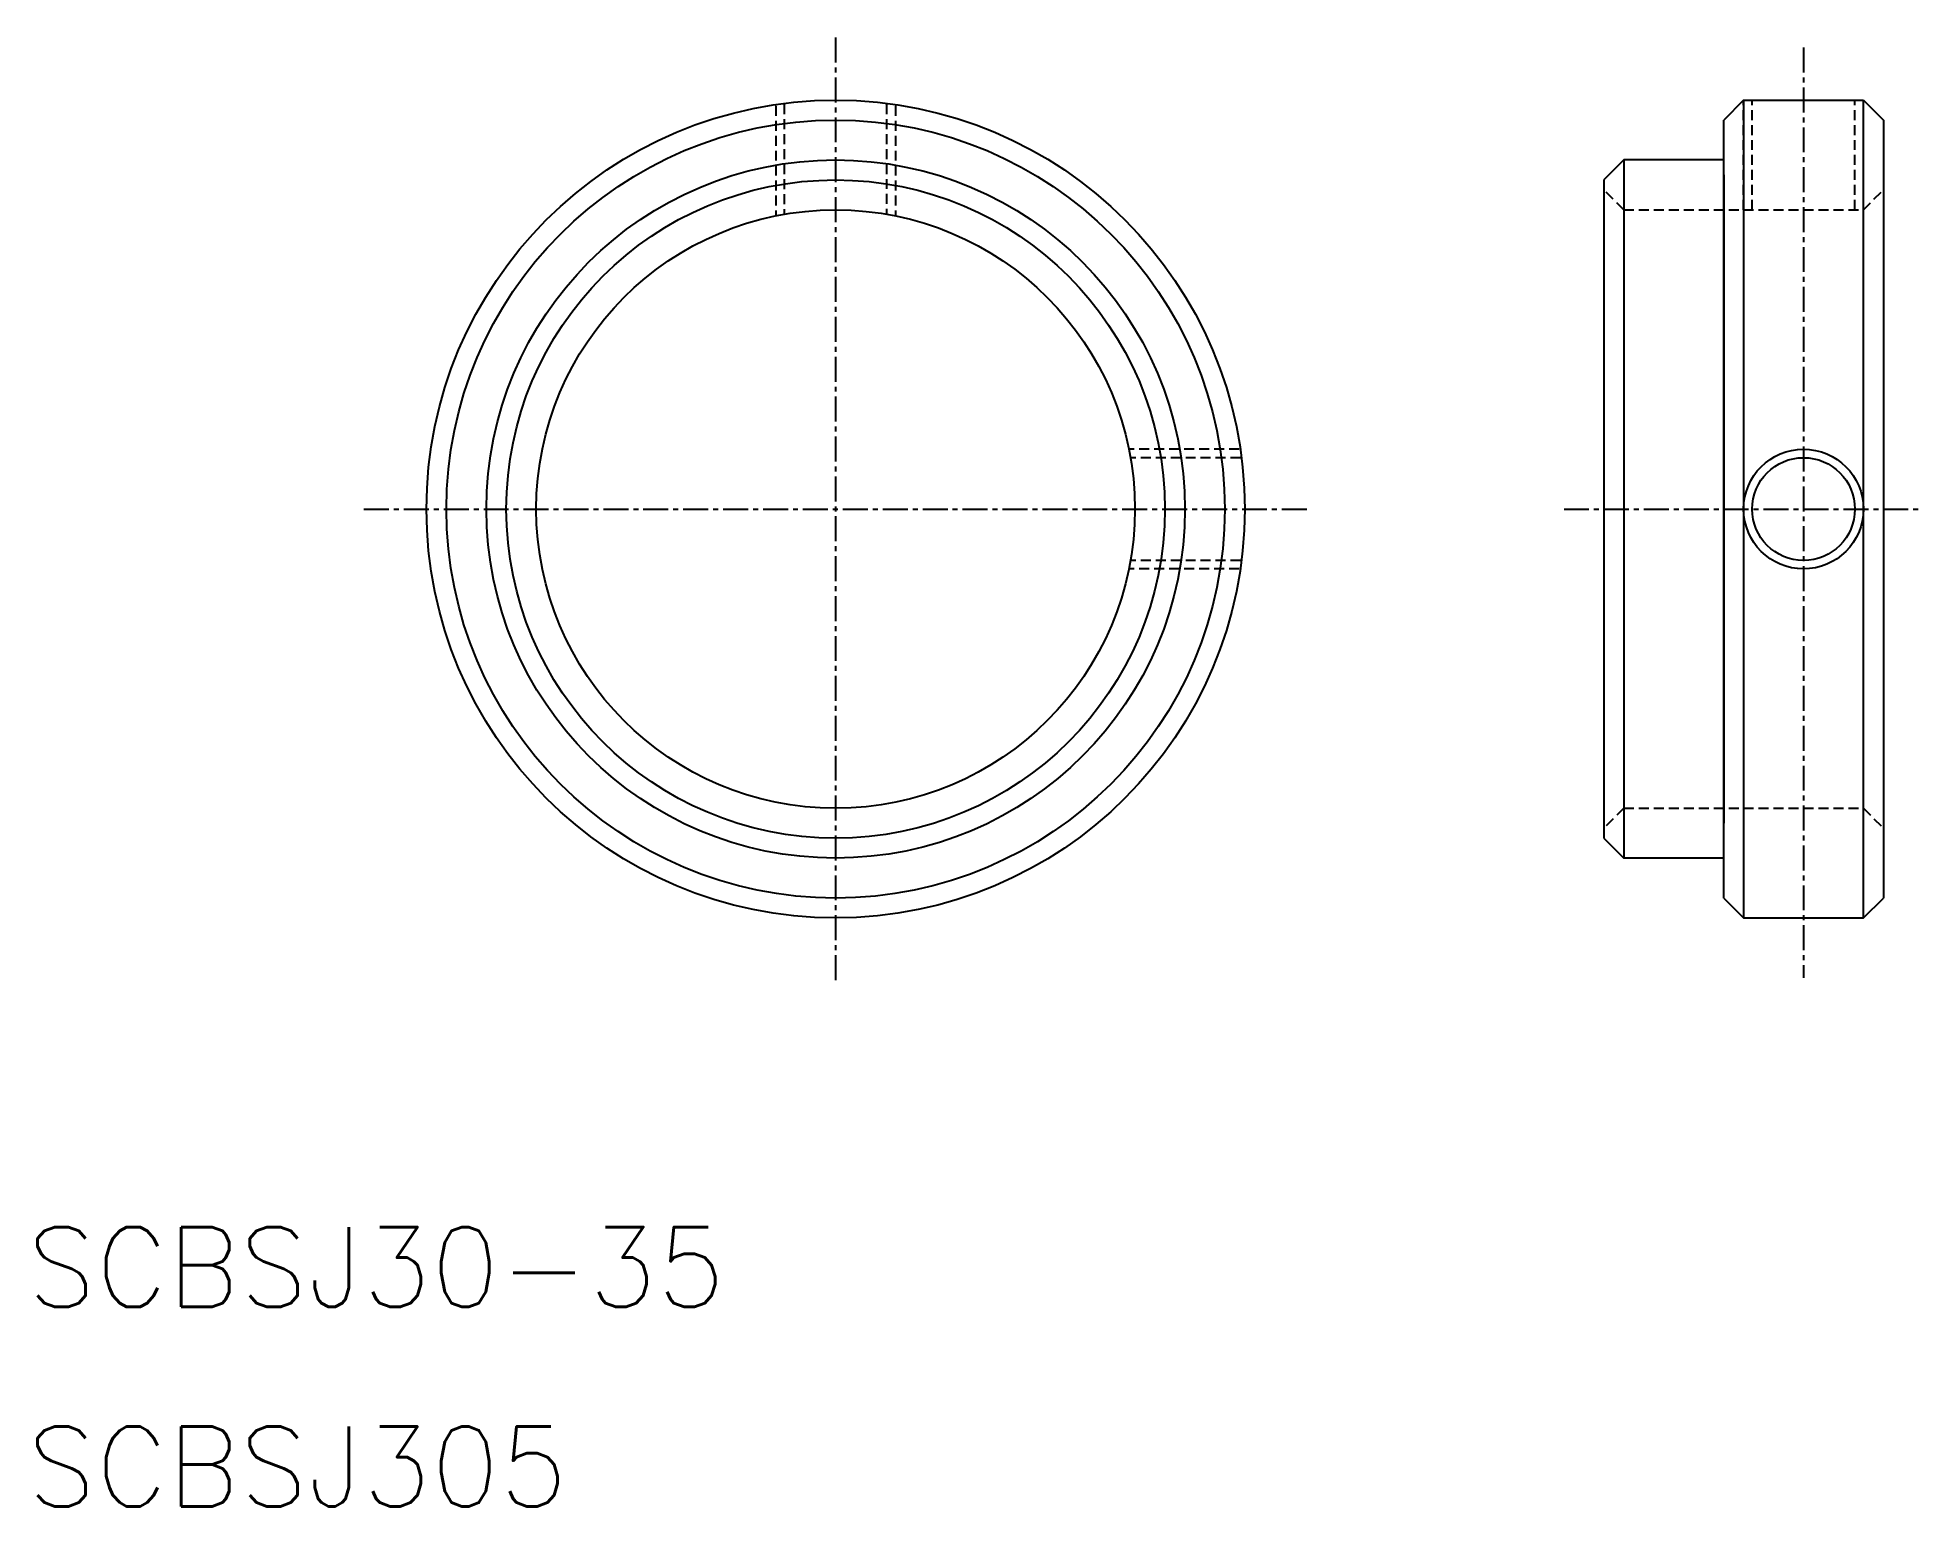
# Model space of a CAD drawing. Extents: x 10.5 to 104.8, y 10 to 83.6.
import ezdxf

# ---------------------------------------------------------------- set-up
doc = ezdxf.new("R2010")
doc.units = 0
doc.linetypes.add('CENTER', pattern=[2, 1.25, -0.25, 0.25, -0.25])
doc.linetypes.add('DASHED', pattern=[0.75, 0.5, -0.25])
doc.layers.get('0').update_dxf_attribs({"linetype": 'CONTINUOUS'})
doc.layers.add('CENTER', color=1, linetype='CENTER')
doc.styles.get("Standard").update_dxf_attribs({"font": 'txt.shx', "bigfont": 'bigfont.shx'})

msp = doc.modelspace()

# ---------------------------------------------------------------- linework, layer by layer
at = {"color": 3, "linetype": 'DASHED'}
for p, q in [((47.5, 80.216), (47.5, 74.697)), ((47.925, 80.291), (47.925, 74.777)), ((53.05, 80.295), (53.05, 74.782)), ((53.5, 80.216), (53.5, 74.697)), ((96, 75), (96, 80.5)), ((96.425, 75), (96.425, 80.5)), ((101.575, 75), (101.575, 80.5)), ((102, 75), (102, 80.5)), ((90, 75), (89, 76)), ((102, 75), (103, 76)), ((90, 75), (102, 75)), ((70.716, 63), (65.197, 63)), ((70.791, 62.575), (65.277, 62.575)), ((70.716, 57), (65.197, 57)), ((70.791, 57.425), (65.277, 57.425)), ((90, 45), (89, 44)), ((90, 45), (102, 45)), ((102, 45), (103, 44))]:
    msp.add_line(p, q, dxfattribs=at)
at = {"color": 7, "linetype": 'CONTINUOUS'}
for p, q in [((96, 80.5), (95, 79.5)), ((96, 80.5), (102, 80.5)), ((96, 80.5), (96, 39.5)), ((102, 80.5), (103, 79.5)), ((102, 39.5), (102, 80.5)), ((95, 40.5), (95, 79.5)), ((103, 79.5), (103, 40.5)), ((90, 77.5), (89, 76.5)), ((95, 77.5), (90, 77.5)), ((90, 77.5), (90, 42.5)), ((89, 76.5), (89, 43.5)), ((95, 76.75), (95, 44.25)), ((89, 43.5), (90, 42.5)), ((95, 42.5), (90, 42.5)), ((95, 40.5), (96, 39.5)), ((102, 39.5), (103, 40.5)), ((96, 39.5), (102, 39.5))]:
    msp.add_line(p, q, dxfattribs=at)
for centre, radius in [((50.5, 60), 20.5), ((50.5, 60), 19.5), ((50.5, 60), 17.5), ((50.5, 60), 16.5), ((50.5, 60), 15), ((99, 60), 2.575)]:
    msp.add_circle(centre, radius, dxfattribs=at)
at = {"color": 3}
msp.add_circle((99, 60), 3, dxfattribs=at)
at = {"layer": 'CENTER', "color": 1, "linetype": 'CENTER'}
for p, q in [((50.5, 83.635), (50.5, 36.365)), ((99, 83.134), (99, 36.5)), ((26.865, 60), (74.135, 60)), ((87, 60), (104.755, 60))]:
    msp.add_line(p, q, dxfattribs=at)

# ---------------------------------------------------------------- texts
at = {"color": 7, "linetype": 'CONTINUOUS'}
for s, p in [('SCBSJ30-35', (10, 20)), ('SCBSJ305', (10, 10))]:
    msp.add_text(s, height=4, dxfattribs=at).set_placement(p)

doc.saveas('drawing.dxf')
